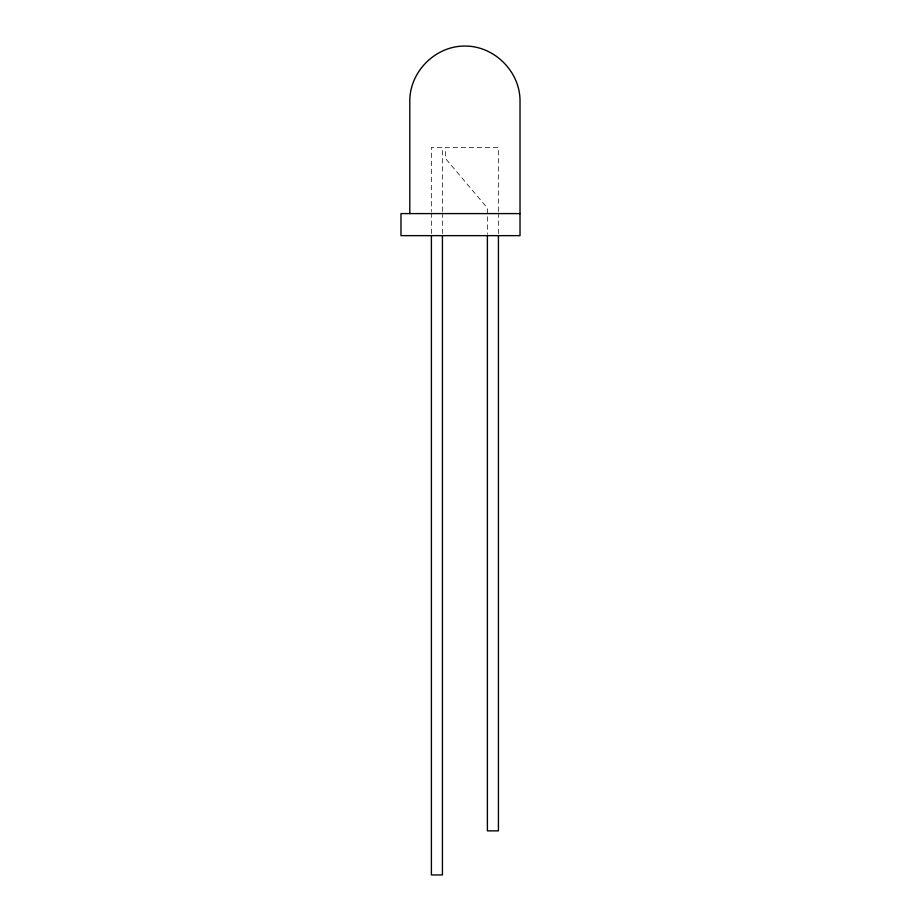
<?xml version="1.0" encoding="UTF-8"?>
<svg xmlns="http://www.w3.org/2000/svg" width="921" height="921" viewBox="0 0 921 921"><rect width="100%" height="100%" fill="white"/><g stroke="black" fill="none" stroke-linecap="round" stroke-linejoin="round"><path stroke-width="0.69" stroke-dasharray="4.61 3.45" d="M498.422 211.462L498.422 147.464L445.511 147.464L445.511 158.481L487.393 208.077L487.393 234.256M498.422 212.878L498.422 234.222M442.425 211.462L442.425 147.464L431.396 147.464L431.396 211.462M442.425 212.878L442.425 234.222M431.396 212.878L431.396 234.222"/><path stroke-width="1.38" d="M520.02 213.591L400.98 213.591L400.98 235.638L520.02 235.638L520.02 101.16C520.204 71.665 494.404 45.866 464.909 46.05C435.414 45.866 409.615 71.665 409.799 101.16L409.799 213.591M498.422 235.638L498.422 830.857L487.393 830.857L487.393 235.638M442.425 235.638L442.425 874.95L431.396 874.95L431.396 235.638"/></g></svg>
